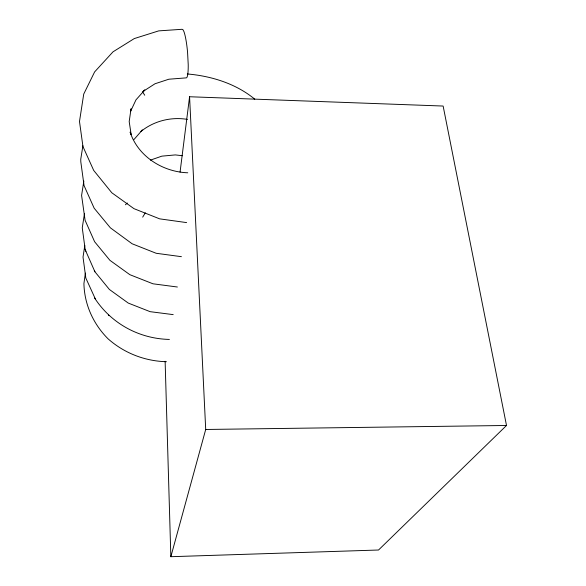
<?xml version="1.0" encoding="UTF-8"?>
<svg xmlns="http://www.w3.org/2000/svg" width="586" height="586" viewBox="0 0 586 586"><rect width="100%" height="100%" fill="white"/><g stroke="black" fill="none" stroke-linecap="round" stroke-linejoin="round"><path stroke-width="0.88" d="M180.063 172.108L189.578 96.749L443.133 106.044L506.509 425.48L378.534 550.012L170.848 556.7L165.127 361.276M85.38 273.105L83.923 283.573C84.377 304.464 93.328 324.08 108.036 338.796C124.181 353.131 144.874 361.159 166.431 361.709M84.809 245.431L83.022 257.108L85.834 278.079L95.291 298.831M84.479 213.494L82.26 227.851L85.219 249.753L85.915 251.357M83.835 181.074L81.593 195.431L85.095 220.277L94.602 241.71L109.897 260.309L129.843 274.68L152.983 283.8L177.382 287.008M82.89 145.768L80.743 159.282L80.802 161.78L84.062 185.616L94.156 208.198L110.388 227.837L132.136 243.776L156.184 253.277L181.418 256.683M170.848 556.7L205.708 429.472L189.578 96.749M142.684 217.142L145.299 212.821M133.996 139.505L142.339 129.975L140.984 131.432C153.869 120.965 171.141 116.643 187.461 119.405M125.433 204.77L127.309 203.027M150.419 160.125L161.861 156.147L175.324 154.916L182.385 155.722M205.708 429.472L506.509 425.48M187.322 73.961C211.429 76.034 235.909 83.622 254.771 99.173M169.405 339.426C139.036 338.781 110.988 323.428 94.493 297.842M173.192 314.623L150.133 311.671L128.246 303.072L109.377 289.447L94.917 271.772L85.219 249.753M186.626 222.599L159.648 218.849L133.967 208.66L111.816 192.779L93.694 170.409L82.956 146.566L79.491 121.47L83.732 94.075L94.624 71.902L113.025 51.817L134.304 38.566L158.711 30.882L181.938 29.3L182.861 29.564L183.887 31.498A24.649 3.457 85.2 0 1 187.549 52.008L188.223 64.599A24.121 3.384 85.2 0 1 186.421 77.857L168.863 79.213L155.019 83.754L143.131 91.401L144.815 89.922L135.989 99.84L130.458 111.589L131.044 108.798L129.191 121.588L131.169 134.597L130.129 132.121C138.054 156.484 162.762 171.932 187.762 172.789M108.403 314.916L108.989 315.642M142.552 91.753L144.713 95.225M94.324 270.424L94.917 271.772"/></g></svg>
